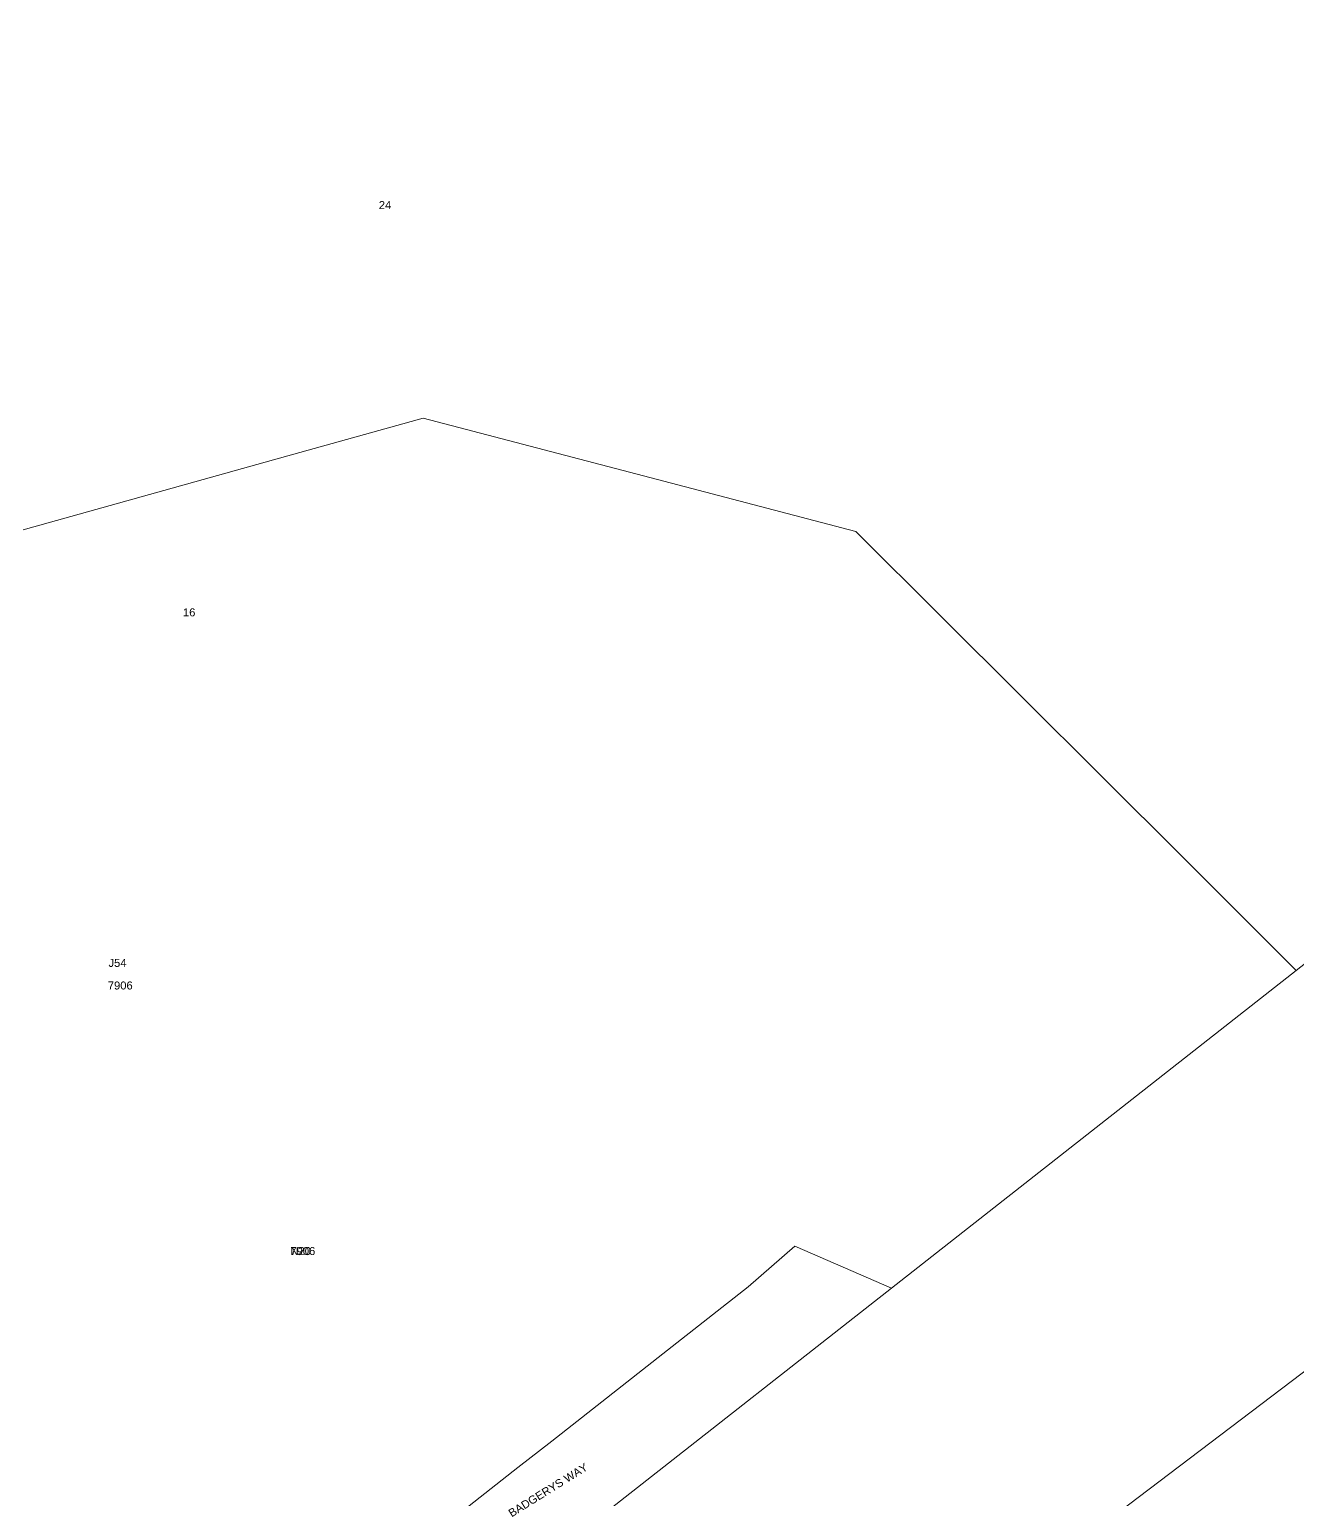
# Model space of a CAD drawing. Header units: metres. Extents: x 250871 to 255994, y 6164531 to 6169422.
# Drawn here: x 254001.3 to 254286.3, y 6166669 to 6166999.6 of the extents above; entities that cross this region are included whole.
import ezdxf

# ---------------------------------------------------------------- set-up
doc = ezdxf.new("R2010")
doc.units = ezdxf.units.M
for name, color, linetype, lineweight in [('Cadastre Land Parcels_SP_EXT', 118, 'Continuous', 15), ('Cadastre Road Names_SP_HV_LV_SL_EXT', 211, 'Continuous', 15), ('Mains_HV_EXT', 13, 'Continuous', 25), ('Mains_TR_EXT', 211, 'Continuous', 25)]:
    doc.layers.add(name, color=color, linetype=linetype, lineweight=lineweight)
doc.styles.get("Standard").update_dxf_attribs({"font": 'arial.ttf'})

msp = doc.modelspace()

# ---------------------------------------------------------------- linework, layer by layer
at = {"layer": 'Cadastre Land Parcels_SP_EXT', "linetype": 'Continuous'}
for points in [[(254343.946, 6167001.617), (254259.576, 6167023.705), (254185.235, 6167043.169), (254106.709, 6167063.728), (254027.482, 6167084.47), (253947.209, 6167105.486), (253856.868, 6167129.138), (253794, 6167145.598), (253789.856, 6167044.41), (253798.458, 6167017.151), (253809.988, 6166980.61), (253826.22, 6166929.171), (253895.488, 6166910.975), (253971.587, 6166890.983), (253993.36, 6166885.263), (254059.357, 6166903.678), (254089.811, 6166912.175), (254139.297, 6166899.22), (254187.055, 6166886.718), (254206.133, 6166867.687), (254260.588, 6166813.366), (254271.453, 6166802.528), (254285.997, 6166788.019), (254499.268, 6166955.529)], [(254499.268, 6166955.529), (254285.997, 6166788.019), (254195.054, 6166716.589), (254073.225, 6166620.917), (254054.826, 6166585.083), (254029.964, 6166554.575), (254006.38, 6166521.97), (253985.873, 6166490.304), (253963.794, 6166450.736), (253954.042, 6166430.422), (253944.926, 6166409.466), (253933.195, 6166378.84), (253907.705, 6166294.715), (253904.414, 6166260.323), (253898.909, 6166205.585), (253898.27, 6166145.181), (253901.119, 6166113.294), (253902.095, 6166093.46), (253902.652, 6166087.309), (253910.433, 6166043.285)], [(254085.281, 6166655.958), (254111.053, 6166676.199), (254118.684, 6166682.193), (254144.721, 6166702.645), (254162.848, 6166716.882), (254173.351, 6166725.993), (254195.054, 6166716.589), (254285.997, 6166788.019), (254285.997, 6166788.019), (254271.453, 6166802.528), (254260.588, 6166813.366), (254206.133, 6166867.687), (254187.055, 6166886.718), (254139.297, 6166899.22), (254089.811, 6166912.175), (254059.357, 6166903.678), (253993.36, 6166885.263)], [(253940.23, 6166059.624), (253935.63, 6166080.938), (253929.51, 6166138.243), (253929.06, 6166192.783), (253934.601, 6166251.033), (253945.512, 6166308.419), (253946.029, 6166311.137), (253950.832, 6166330.56), (253962.508, 6166368.036), (253985.624, 6166423.287), (254010.337, 6166470.346), (254052.403, 6166531.935), (254078.76, 6166561.852), (254096.824, 6166571.376), (254150.051, 6166593.297), (254211.749, 6166640.091), (254230.078, 6166653.993), (254440.756, 6166813.78)]]:
    msp.add_lwpolyline(points, dxfattribs=at)

# ---------------------------------------------------------------- texts
at = {"layer": 'Cadastre Land Parcels_SP_EXT'}
for s, p in [('24', (254079.808, 6166959.203)), ('16', (254035.786, 6166867.621))]:
    msp.add_text(s, height=1.8, dxfattribs=at).set_placement(p)
at = {"layer": 'Cadastre Road Names_SP_HV_LV_SL_EXT'}
msp.add_text('BADGERYS WAY', height=1.8, rotation=31.97813, dxfattribs=at).set_placement((254109.675, 6166665.002))
at = {"layer": 'Mains_HV_EXT'}
for s in ['7906', 'N20']:
    msp.add_text(s, height=1.8, dxfattribs=at).set_placement((254059.938, 6166724.002))
at = {"layer": 'Mains_TR_EXT'}
for s, p in [('J54', (254019.047, 6166788.798)), ('7906', (254018.896, 6166783.718))]:
    msp.add_text(s, height=1.8, dxfattribs=at).set_placement(p)

doc.saveas('drawing.dxf')
